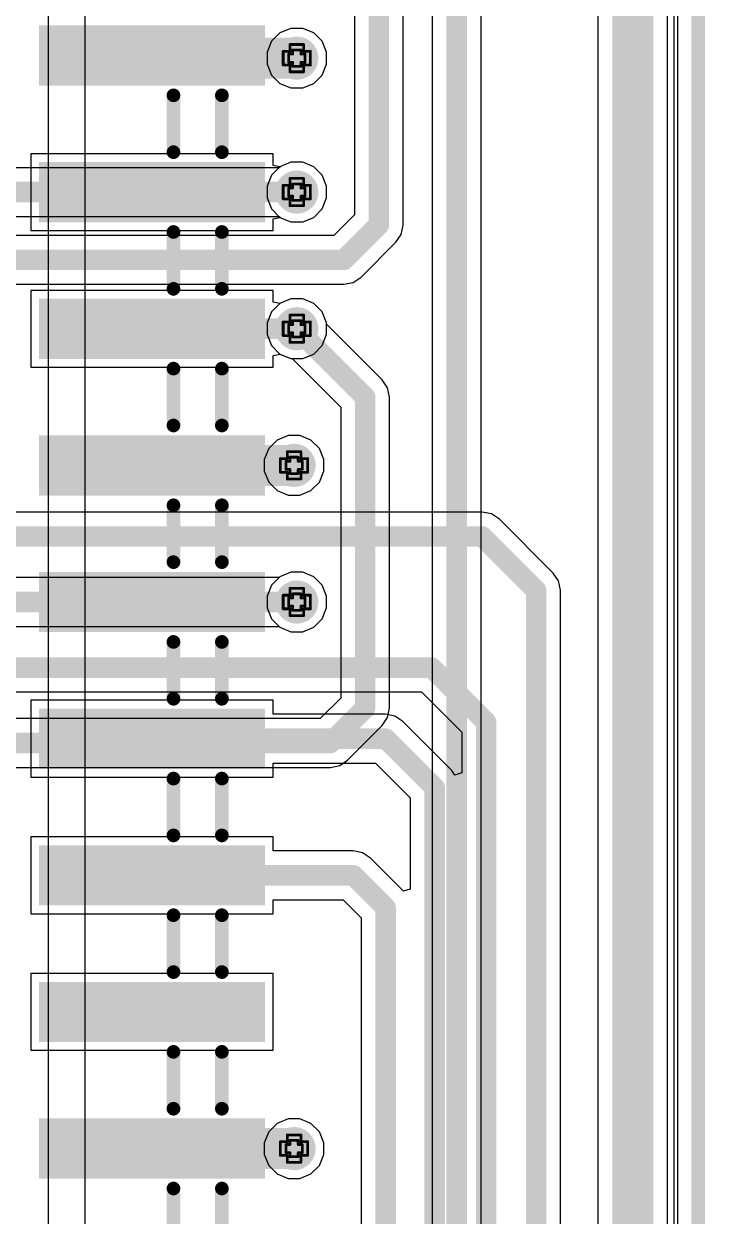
# Model space of a CAD drawing. Header units: inches. Extents: x -7 to 5163, y -3 to 5149.
# Drawn here: x 184.46 to 197.13, y 37.61 to 59.77 of the extents above; entities that cross this region are included whole.
import ezdxf

# ---------------------------------------------------------------- set-up
doc = ezdxf.new("R2010")
doc.units = ezdxf.units.IN
for name, color, linetype in [('Board Outline', 216, 'Continuous'), ('Bottom Layer', 5, 'Continuous'), ('Bottom Solder', 6, 'Continuous'), ('Drill Drawing', 1, 'Continuous'), ('GND', 76, 'Continuous'), ('PWR', 16, 'Continuous'), ('Top Layer', 1, 'Continuous'), ('Top Overlay', 2, 'Continuous'), ('Top Paste', 8, 'Continuous'), ('Top Solder', 216, 'Continuous'), ('Via Holes', 16, 'Continuous')]:
    doc.layers.add(name, color=color, linetype=linetype)

# ---------------------------------------------------------------- blocks, each defined once
blk = doc.blocks.new('BH_00181_60')
at = {"layer": 'Top Layer'}
for points in [[(-9.4, 5.25), (-8.38, 5.25), (-8.38, 1.15), (-9.4, 1.15)], [(-6.86, 5.25), (-5.84, 5.25), (-5.84, 1.15), (-6.86, 1.15)], [(-4.32, 5.25), (-3.3, 5.25), (-3.3, 1.15), (-4.32, 1.15)], [(-1.78, 5.25), (-0.76, 5.25), (-0.76, 1.15), (-1.78, 1.15)], [(0.76, 5.25), (1.78, 5.25), (1.78, 1.15), (0.76, 1.15)], [(3.3, 5.25), (4.32, 5.25), (4.32, 1.15), (3.3, 1.15)], [(5.84, 5.25), (6.86, 5.25), (6.86, 1.15), (5.84, 1.15)], [(8.38, 5.25), (9.4, 5.25), (9.4, 1.15), (8.38, 1.15)], [(10.92, 5.25), (11.94, 5.25), (11.94, 1.15), (10.92, 1.15)]]:
    blk.add_hatch(color=1, dxfattribs=at).paths.add_polyline_path(points)
at = {"layer": 'Top Paste'}
for points in [[(-9.4, 5.25), (-8.38, 5.25), (-8.38, 1.15), (-9.4, 1.15)], [(-6.86, 5.25), (-5.84, 5.25), (-5.84, 1.15), (-6.86, 1.15)], [(-4.32, 5.25), (-3.3, 5.25), (-3.3, 1.15), (-4.32, 1.15)], [(-1.78, 5.25), (-0.76, 5.25), (-0.76, 1.15), (-1.78, 1.15)], [(0.76, 5.25), (1.78, 5.25), (1.78, 1.15), (0.76, 1.15)], [(3.3, 5.25), (4.32, 5.25), (4.32, 1.15), (3.3, 1.15)], [(5.84, 5.25), (6.86, 5.25), (6.86, 1.15), (5.84, 1.15)], [(8.38, 5.25), (9.4, 5.25), (9.4, 1.15), (8.38, 1.15)], [(10.92, 5.25), (11.94, 5.25), (11.94, 1.15), (10.92, 1.15)]]:
    blk.add_hatch(color=8, dxfattribs=at).paths.add_polyline_path(points)
at = {"layer": 'Top Solder'}
for points in [[(-9.45, 5.3), (-8.33, 5.3), (-8.33, 1.1), (-9.45, 1.1)], [(-6.91, 5.3), (-5.79, 5.3), (-5.79, 1.1), (-6.91, 1.1)], [(-4.37, 5.3), (-3.25, 5.3), (-3.25, 1.1), (-4.37, 1.1)], [(-1.83, 5.3), (-0.71, 5.3), (-0.71, 1.1), (-1.83, 1.1)], [(0.71, 5.3), (1.83, 5.3), (1.83, 1.1), (0.71, 1.1)], [(3.25, 5.3), (4.37, 5.3), (4.37, 1.1), (3.25, 1.1)], [(5.79, 5.3), (6.91, 5.3), (6.91, 1.1), (5.79, 1.1)], [(8.33, 5.3), (9.45, 5.3), (9.45, 1.1), (8.33, 1.1)], [(10.87, 5.3), (11.99, 5.3), (11.99, 1.1), (10.87, 1.1)]]:
    blk.add_hatch(color=216, dxfattribs=at).paths.add_polyline_path(points)
at = {"layer": 'Top Overlay', "const_width": 0.254}
for points in [[(-7.091, 4.5), (-8.149, 4.5)], [(-4.551, 4.5), (-5.609, 4.5)], [(-2.011, 4.5), (-3.069, 4.5)], [(0.529, 4.5), (-0.529, 4.5)], [(3.069, 4.5), (2.011, 4.5)], [(5.609, 4.5), (4.551, 4.5)], [(8.149, 4.5), (7.091, 4.5)], [(10.689, 4.5), (9.631, 4.5)], [(13.229, 4.5), (12.171, 4.5)], [(-7.091, 3.6), (-8.149, 3.6)], [(-4.551, 3.6), (-5.609, 3.6)], [(-2.011, 3.6), (-3.069, 3.6)], [(0.529, 3.6), (-0.529, 3.6)], [(3.069, 3.6), (2.011, 3.6)], [(5.609, 3.6), (4.551, 3.6)], [(8.149, 3.6), (7.091, 3.6)], [(10.689, 3.6), (9.631, 3.6)], [(13.229, 3.6), (12.171, 3.6)]]:
    blk.add_lwpolyline(points, dxfattribs=at)
at = {"layer": 'Top Overlay', "const_width": 0.127}
for points in [[(-8.212, 4.5, 1), (-8.085, 4.5, 1)], [(-7.155, 4.5, 1), (-7.028, 4.5, 1)], [(-5.672, 4.5, 1), (-5.545, 4.5, 1)], [(-4.615, 4.5, 1), (-4.488, 4.5, 1)], [(-3.132, 4.5, 1), (-3.005, 4.5, 1)], [(-2.075, 4.5, 1), (-1.948, 4.5, 1)], [(-0.592, 4.5, 1), (-0.465, 4.5, 1)], [(0.465, 4.5, 1), (0.592, 4.5, 1)], [(1.948, 4.5, 1), (2.075, 4.5, 1)], [(3.005, 4.5, 1), (3.132, 4.5, 1)], [(4.488, 4.5, 1), (4.615, 4.5, 1)], [(5.545, 4.5, 1), (5.672, 4.5, 1)], [(7.028, 4.5, 1), (7.155, 4.5, 1)], [(8.085, 4.5, 1), (8.212, 4.5, 1)], [(9.568, 4.5, 1), (9.695, 4.5, 1)], [(10.625, 4.5, 1), (10.752, 4.5, 1)], [(12.108, 4.5, 1), (12.235, 4.5, 1)], [(-8.212, 3.6, 1), (-8.085, 3.6, 1)], [(-7.155, 3.6, 1), (-7.028, 3.6, 1)], [(-5.672, 3.6, 1), (-5.545, 3.6, 1)], [(-4.615, 3.6, 1), (-4.488, 3.6, 1)], [(-3.132, 3.6, 1), (-3.005, 3.6, 1)], [(-2.075, 3.6, 1), (-1.948, 3.6, 1)], [(-0.592, 3.6, 1), (-0.465, 3.6, 1)], [(0.465, 3.6, 1), (0.592, 3.6, 1)], [(1.948, 3.6, 1), (2.075, 3.6, 1)], [(3.005, 3.6, 1), (3.132, 3.6, 1)], [(4.488, 3.6, 1), (4.615, 3.6, 1)], [(5.545, 3.6, 1), (5.672, 3.6, 1)], [(7.028, 3.6, 1), (7.155, 3.6, 1)], [(8.085, 3.6, 1), (8.212, 3.6, 1)], [(9.568, 3.6, 1), (9.695, 3.6, 1)], [(10.625, 3.6, 1), (10.752, 3.6, 1)], [(12.108, 3.6, 1), (12.235, 3.6, 1)]]:
    blk.add_lwpolyline(points, format="xyb", close=True, dxfattribs=at)

msp = doc.modelspace()

# ---------------------------------------------------------------- hatches: boundary and pattern name
at = {"layer": 'Bottom Layer'}
h = msp.add_hatch(color=5, dxfattribs=at)
edge = h.paths.add_edge_path()
edge.add_arc((189.535, 59.131), 0.3, 0, 360)
h = msp.add_hatch(color=5, dxfattribs=at)
edge = h.paths.add_edge_path()
edge.add_arc((189.535, 56.642), 0.3, 0, 360)
h = msp.add_hatch(color=5, dxfattribs=at)
edge = h.paths.add_edge_path()
edge.add_arc((189.535, 54.102), 0.3, 0, 360)
h = msp.add_hatch(color=5, dxfattribs=at)
edge = h.paths.add_edge_path()
edge.add_arc((189.484, 51.562), 0.3, 0, 360)
h = msp.add_hatch(color=5, dxfattribs=at)
edge = h.paths.add_edge_path()
edge.add_arc((189.535, 49.022), 0.3, 0, 360)
h = msp.add_hatch(color=5, dxfattribs=at)
edge = h.paths.add_edge_path()
edge.add_arc((189.484, 38.862), 0.3, 0, 360)
at = {"layer": 'Bottom Solder'}
h = msp.add_hatch(color=6, dxfattribs=at)
edge = h.paths.add_edge_path()
edge.add_arc((189.535, 59.131), 0.402, 0, 360)
h = msp.add_hatch(color=6, dxfattribs=at)
edge = h.paths.add_edge_path()
edge.add_arc((189.535, 56.642), 0.402, 0, 360)
h = msp.add_hatch(color=6, dxfattribs=at)
edge = h.paths.add_edge_path()
edge.add_arc((189.535, 54.102), 0.402, 0, 360)
h = msp.add_hatch(color=6, dxfattribs=at)
edge = h.paths.add_edge_path()
edge.add_arc((189.484, 51.562), 0.402, 0, 360)
h = msp.add_hatch(color=6, dxfattribs=at)
edge = h.paths.add_edge_path()
edge.add_arc((189.535, 49.022), 0.402, 0, 360)
h = msp.add_hatch(color=6, dxfattribs=at)
edge = h.paths.add_edge_path()
edge.add_arc((189.484, 38.862), 0.402, 0, 360)
at = {"layer": 'GND'}
h = msp.add_hatch(color=76, dxfattribs=at)
edge = h.paths.add_edge_path()
edge.add_arc((189.535, 59.131), 0.3, 0, 360)
h = msp.add_hatch(color=76, dxfattribs=at)
edge = h.paths.add_edge_path()
edge.add_arc((189.535, 56.642), 0.3, 0, 360)
h = msp.add_hatch(color=76, dxfattribs=at)
edge = h.paths.add_edge_path()
edge.add_arc((189.535, 54.102), 0.3, 0, 360)
h = msp.add_hatch(color=76, dxfattribs=at)
edge = h.paths.add_edge_path()
edge.add_arc((189.484, 51.562), 0.3, 0, 360)
h = msp.add_hatch(color=76, dxfattribs=at)
edge = h.paths.add_edge_path()
edge.add_arc((189.535, 49.022), 0.3, 0, 360)
h = msp.add_hatch(color=76, dxfattribs=at)
edge = h.paths.add_edge_path()
edge.add_arc((189.484, 38.862), 0.3, 0, 360)
at = {"layer": 'PWR'}
h = msp.add_hatch(color=16, dxfattribs=at)
edge = h.paths.add_edge_path()
edge.add_arc((189.535, 59.131), 0.3, 0, 360)
h = msp.add_hatch(color=16, dxfattribs=at)
edge = h.paths.add_edge_path()
edge.add_arc((189.535, 56.642), 0.3, 0, 360)
h = msp.add_hatch(color=16, dxfattribs=at)
edge = h.paths.add_edge_path()
edge.add_arc((189.535, 54.102), 0.3, 0, 360)
h = msp.add_hatch(color=16, dxfattribs=at)
edge = h.paths.add_edge_path()
edge.add_arc((189.484, 51.562), 0.3, 0, 360)
h = msp.add_hatch(color=16, dxfattribs=at)
edge = h.paths.add_edge_path()
edge.add_arc((189.535, 49.022), 0.3, 0, 360)
h = msp.add_hatch(color=16, dxfattribs=at)
edge = h.paths.add_edge_path()
edge.add_arc((189.484, 38.862), 0.3, 0, 360)
at = {"layer": 'Top Layer'}
h = msp.add_hatch(color=1, dxfattribs=at)
edge = h.paths.add_edge_path()
edge.add_arc((189.535, 59.131), 0.3, 0, 360)
h = msp.add_hatch(color=1, dxfattribs=at)
edge = h.paths.add_edge_path()
edge.add_arc((189.535, 56.642), 0.3, 0, 360)
h = msp.add_hatch(color=1, dxfattribs=at)
edge = h.paths.add_edge_path()
edge.add_arc((189.535, 54.102), 0.3, 0, 360)
h = msp.add_hatch(color=1, dxfattribs=at)
edge = h.paths.add_edge_path()
edge.add_arc((189.484, 51.562), 0.3, 0, 360)
h = msp.add_hatch(color=1, dxfattribs=at)
edge = h.paths.add_edge_path()
edge.add_arc((189.535, 49.022), 0.3, 0, 360)
h = msp.add_hatch(color=1, dxfattribs=at)
edge = h.paths.add_edge_path()
edge.add_arc((189.484, 38.862), 0.3, 0, 360)
at = {"layer": 'Top Solder'}
h = msp.add_hatch(color=216, dxfattribs=at)
edge = h.paths.add_edge_path()
edge.add_arc((189.535, 59.131), 0.402, 0, 360)
h = msp.add_hatch(color=216, dxfattribs=at)
edge = h.paths.add_edge_path()
edge.add_arc((189.535, 56.642), 0.402, 0, 360)
h = msp.add_hatch(color=216, dxfattribs=at)
edge = h.paths.add_edge_path()
edge.add_arc((189.535, 54.102), 0.402, 0, 360)
h = msp.add_hatch(color=216, dxfattribs=at)
edge = h.paths.add_edge_path()
edge.add_arc((189.484, 51.562), 0.402, 0, 360)
h = msp.add_hatch(color=216, dxfattribs=at)
edge = h.paths.add_edge_path()
edge.add_arc((189.535, 49.022), 0.402, 0, 360)
h = msp.add_hatch(color=216, dxfattribs=at)
edge = h.paths.add_edge_path()
edge.add_arc((189.484, 38.862), 0.402, 0, 360)
at = {"layer": 'Via Holes'}
h = msp.add_hatch(color=7, dxfattribs=at)
edge = h.paths.add_edge_path()
edge.add_arc((189.535, 59.131), 0.15, 0, 360)
h = msp.add_hatch(color=7, dxfattribs=at)
edge = h.paths.add_edge_path()
edge.add_arc((189.535, 56.642), 0.15, 0, 360)
h = msp.add_hatch(color=7, dxfattribs=at)
edge = h.paths.add_edge_path()
edge.add_arc((189.535, 54.102), 0.15, 0, 360)
h = msp.add_hatch(color=7, dxfattribs=at)
edge = h.paths.add_edge_path()
edge.add_arc((189.484, 51.562), 0.15, 0, 360)
h = msp.add_hatch(color=7, dxfattribs=at)
edge = h.paths.add_edge_path()
edge.add_arc((189.535, 49.022), 0.15, 0, 360)
h = msp.add_hatch(color=7, dxfattribs=at)
edge = h.paths.add_edge_path()
edge.add_arc((189.484, 38.862), 0.15, 0, 360)

# ---------------------------------------------------------------- linework, layer by layer
at = {"layer": 'Board Outline', "const_width": 0.254}
msp.add_lwpolyline([(197, 1.629), (197, 152.622)], dxfattribs=at)
at = {"layer": 'Bottom Layer'}
for p, q in [((196.612, 152.622), (196.612, 1.629)), ((192.96, 19.66), (192.96, 65.875)), ((192.053, 65.687), (192.053, 19.847)), ((191.512, 56.029), (191.512, 61.075)), ((190.606, 60.887), (190.606, 56.217)), ((189.425, 57.196), (189.221, 57.112)), ((189.645, 57.196), (189.425, 57.196)), ((189.849, 57.112), (189.645, 57.196)), ((189.205, 57.095), (178.029, 57.095)), ((189.221, 57.112), (189.205, 57.095)), ((190.004, 56.956), (189.849, 57.112)), ((190.089, 56.752), (190.004, 56.956)), ((190.089, 56.532), (190.089, 56.752)), ((190.004, 56.328), (190.089, 56.532)), ((189.849, 56.172), (190.004, 56.328)), ((178.216, 56.189), (189.205, 56.189)), ((189.205, 56.189), (189.221, 56.172)), ((189.221, 56.172), (189.425, 56.088)), ((189.425, 56.088), (189.645, 56.088)), ((189.645, 56.088), (189.849, 56.172)), ((190.606, 56.217), (190.225, 55.836)), ((191.379, 55.709), (191.478, 55.856)), ((191.478, 55.856), (191.512, 56.029)), ((190.225, 55.836), (178.166, 55.836)), ((190.733, 55.062), (191.379, 55.709)), ((190.412, 54.93), (190.586, 54.964)), ((190.586, 54.964), (190.733, 55.062)), ((178.354, 54.93), (190.412, 54.93)), ((189.221, 54.572), (189.065, 54.416)), ((189.425, 54.656), (189.221, 54.572)), ((189.645, 54.656), (189.425, 54.656)), ((189.849, 54.572), (189.645, 54.656)), ((190.004, 54.416), (189.849, 54.572)), ((189.065, 54.416), (188.981, 54.212)), ((190.089, 54.212), (190.004, 54.416)), ((188.981, 54.212), (188.981, 53.992)), ((190.089, 54.189), (190.089, 54.212)), ((191.125, 53.152), (190.089, 54.189)), ((188.981, 53.992), (189.065, 53.788)), ((189.065, 53.788), (189.221, 53.632)), ((189.221, 53.632), (189.425, 53.548)), ((189.425, 53.548), (189.448, 53.548)), ((189.448, 53.548), (190.352, 52.644)), ((191.224, 53.005), (191.125, 53.152)), ((191.125, 53.152), (191.125, 53.152)), ((191.258, 52.832), (191.224, 53.005)), ((191.258, 47.049), (191.258, 52.832)), ((191.258, 52.832), (191.258, 52.832)), ((190.352, 52.644), (190.352, 47.236)), ((189.205, 49.475), (176.21, 49.475)), ((189.221, 49.492), (189.205, 49.475)), ((189.425, 49.576), (189.221, 49.492)), ((189.645, 49.576), (189.425, 49.576)), ((189.849, 49.492), (189.645, 49.576)), ((190.004, 49.336), (189.849, 49.492)), ((190.089, 49.132), (190.004, 49.336)), ((190.089, 48.912), (190.089, 49.132)), ((190.004, 48.708), (190.089, 48.912)), ((176.022, 48.569), (189.205, 48.569)), ((189.205, 48.569), (189.221, 48.552)), ((189.221, 48.552), (189.425, 48.468)), ((189.645, 48.468), (189.849, 48.552)), ((189.849, 48.552), (190.004, 48.708)), ((189.425, 48.468), (189.645, 48.468)), ((190.352, 47.236), (189.971, 46.856)), ((191.224, 46.875), (191.258, 47.049)), ((191.258, 47.049), (191.258, 47.049)), ((189.971, 46.856), (175.262, 46.856)), ((191.125, 46.728), (191.224, 46.875)), ((190.479, 46.082), (191.125, 46.728)), ((174.236, 45.949), (190.159, 45.949)), ((190.159, 45.949), (190.332, 45.984)), ((190.332, 45.984), (190.479, 46.082))]:
    msp.add_line(p, q, dxfattribs=at)
at = {"layer": 'Bottom Layer', "const_width": 0.381}
for points in [[(192.507, 19.66), (192.507, 65.875)], [(191.059, 56.029), (191.059, 61.075)], [(178.029, 56.642), (189.535, 56.642)], [(190.412, 55.383), (191.059, 56.029)], [(178.166, 55.383), (190.412, 55.383)], [(189.535, 54.102), (190.805, 52.832)], [(190.805, 47.049), (190.805, 52.832)], [(176.022, 49.022), (189.535, 49.022)], [(190.159, 46.402), (190.805, 47.049)], [(174.236, 46.402), (190.159, 46.402)]]:
    msp.add_lwpolyline(points, dxfattribs=at)
at = {"layer": 'Bottom Layer', "const_width": 0.191}
for points in [[(189.44, 56.642, 1), (189.63, 56.642, 1)], [(190.964, 56.029, 1), (191.154, 56.029, 1)], [(190.964, 56.029, 1), (191.154, 56.029, 1)], [(190.317, 55.383, 1), (190.508, 55.383, 1)], [(190.317, 55.383, 1), (190.508, 55.383, 1)], [(189.44, 54.102, 1), (189.63, 54.102, 1)], [(190.71, 52.832, 1), (190.9, 52.832, 1)], [(190.71, 52.832, 1), (190.9, 52.832, 1)], [(189.44, 49.022, 1), (189.63, 49.022, 1)], [(190.71, 47.049, 1), (190.9, 47.049, 1)], [(190.71, 47.049, 1), (190.9, 47.049, 1)], [(190.063, 46.402, 1), (190.254, 46.402, 1)], [(190.063, 46.402, 1), (190.254, 46.402, 1)]]:
    msp.add_lwpolyline(points, format="xyb", close=True, dxfattribs=at)
at = {"layer": 'Drill Drawing', "const_width": 0.0508}
for points in [[(189.408, 59.258), (189.408, 59.385)], [(189.408, 59.385), (189.662, 59.385)], [(189.662, 59.258), (189.662, 59.385)], [(189.281, 59.004), (189.281, 59.258)], [(189.281, 59.258), (189.408, 59.258)], [(189.382, 59.055), (189.382, 59.207)], [(189.382, 59.207), (189.459, 59.207)], [(189.459, 59.207), (189.459, 59.284)], [(189.459, 59.284), (189.611, 59.284)], [(189.611, 59.207), (189.611, 59.284)], [(189.611, 59.207), (189.687, 59.207)], [(189.662, 59.258), (189.789, 59.258)], [(189.687, 59.055), (189.687, 59.207)], [(189.789, 59.004), (189.789, 59.258)], [(189.281, 59.004), (189.408, 59.004)], [(189.382, 59.055), (189.459, 59.055)], [(189.408, 58.877), (189.408, 59.004)], [(189.459, 58.979), (189.459, 59.055)], [(189.459, 58.979), (189.611, 58.979)], [(189.611, 59.055), (189.687, 59.055)], [(189.611, 58.979), (189.611, 59.055)], [(189.662, 59.004), (189.789, 59.004)], [(189.662, 58.877), (189.662, 59.004)], [(189.408, 58.877), (189.662, 58.877)], [(189.281, 56.515), (189.281, 56.769)], [(189.281, 56.769), (189.408, 56.769)], [(189.382, 56.566), (189.382, 56.718)], [(189.382, 56.718), (189.459, 56.718)], [(189.408, 56.769), (189.408, 56.896)], [(189.408, 56.896), (189.662, 56.896)], [(189.459, 56.718), (189.459, 56.794)], [(189.459, 56.794), (189.611, 56.794)], [(189.611, 56.718), (189.611, 56.794)], [(189.611, 56.718), (189.687, 56.718)], [(189.662, 56.769), (189.662, 56.896)], [(189.662, 56.769), (189.789, 56.769)], [(189.687, 56.566), (189.687, 56.718)], [(189.789, 56.515), (189.789, 56.769)], [(189.281, 56.515), (189.408, 56.515)], [(189.382, 56.566), (189.459, 56.566)], [(189.408, 56.388), (189.408, 56.515)], [(189.459, 56.49), (189.459, 56.566)], [(189.459, 56.49), (189.611, 56.49)], [(189.611, 56.566), (189.687, 56.566)], [(189.611, 56.49), (189.611, 56.566)], [(189.662, 56.515), (189.789, 56.515)], [(189.662, 56.388), (189.662, 56.515)], [(189.408, 56.388), (189.662, 56.388)], [(189.408, 54.229), (189.408, 54.356)], [(189.408, 54.356), (189.662, 54.356)], [(189.662, 54.229), (189.662, 54.356)], [(189.281, 53.975), (189.281, 54.229)], [(189.281, 54.229), (189.408, 54.229)], [(189.382, 54.026), (189.382, 54.178)], [(189.382, 54.178), (189.459, 54.178)], [(189.459, 54.178), (189.459, 54.254)], [(189.459, 54.254), (189.611, 54.254)], [(189.611, 54.178), (189.611, 54.254)], [(189.611, 54.178), (189.687, 54.178)], [(189.662, 54.229), (189.789, 54.229)], [(189.687, 54.026), (189.687, 54.178)], [(189.789, 53.975), (189.789, 54.229)], [(189.281, 53.975), (189.408, 53.975)], [(189.382, 54.026), (189.459, 54.026)], [(189.408, 53.848), (189.408, 53.975)], [(189.408, 53.848), (189.662, 53.848)], [(189.459, 53.95), (189.459, 54.026)], [(189.459, 53.95), (189.611, 53.95)], [(189.611, 54.026), (189.687, 54.026)], [(189.611, 53.95), (189.611, 54.026)], [(189.662, 53.975), (189.789, 53.975)], [(189.662, 53.848), (189.662, 53.975)], [(189.23, 51.435), (189.23, 51.689)], [(189.23, 51.689), (189.357, 51.689)], [(189.332, 51.486), (189.332, 51.638)], [(189.332, 51.638), (189.408, 51.638)], [(189.357, 51.689), (189.357, 51.816)], [(189.357, 51.816), (189.611, 51.816)], [(189.408, 51.638), (189.408, 51.714)], [(189.408, 51.714), (189.56, 51.714)], [(189.56, 51.638), (189.56, 51.714)], [(189.56, 51.638), (189.636, 51.638)], [(189.611, 51.689), (189.611, 51.816)], [(189.611, 51.689), (189.738, 51.689)], [(189.636, 51.486), (189.636, 51.638)], [(189.738, 51.435), (189.738, 51.689)], [(189.23, 51.435), (189.357, 51.435)], [(189.332, 51.486), (189.408, 51.486)], [(189.357, 51.308), (189.357, 51.435)], [(189.408, 51.41), (189.408, 51.486)], [(189.408, 51.41), (189.56, 51.41)], [(189.56, 51.486), (189.636, 51.486)], [(189.56, 51.41), (189.56, 51.486)], [(189.611, 51.435), (189.738, 51.435)], [(189.611, 51.308), (189.611, 51.435)], [(189.357, 51.308), (189.611, 51.308)], [(189.408, 49.149), (189.408, 49.276)], [(189.408, 49.276), (189.662, 49.276)], [(189.662, 49.149), (189.662, 49.276)], [(189.281, 48.895), (189.281, 49.149)], [(189.281, 49.149), (189.408, 49.149)], [(189.382, 48.946), (189.382, 49.098)], [(189.382, 49.098), (189.459, 49.098)], [(189.459, 49.098), (189.459, 49.174)], [(189.459, 49.174), (189.611, 49.174)], [(189.611, 49.098), (189.611, 49.174)], [(189.611, 49.098), (189.687, 49.098)], [(189.662, 49.149), (189.789, 49.149)], [(189.687, 48.946), (189.687, 49.098)], [(189.789, 48.895), (189.789, 49.149)], [(189.281, 48.895), (189.408, 48.895)], [(189.382, 48.946), (189.459, 48.946)], [(189.408, 48.768), (189.408, 48.895)], [(189.408, 48.768), (189.662, 48.768)], [(189.459, 48.87), (189.459, 48.946)], [(189.459, 48.87), (189.611, 48.87)], [(189.611, 48.946), (189.687, 48.946)], [(189.611, 48.87), (189.611, 48.946)], [(189.662, 48.895), (189.789, 48.895)], [(189.662, 48.768), (189.662, 48.895)], [(189.23, 38.735), (189.23, 38.989)], [(189.23, 38.989), (189.357, 38.989)], [(189.357, 38.989), (189.357, 39.116)], [(189.357, 39.116), (189.611, 39.116)], [(189.408, 38.938), (189.408, 39.014)], [(189.408, 39.014), (189.56, 39.014)], [(189.56, 38.938), (189.56, 39.014)], [(189.611, 38.989), (189.611, 39.116)], [(189.611, 38.989), (189.738, 38.989)], [(189.738, 38.735), (189.738, 38.989)], [(189.332, 38.786), (189.332, 38.938)], [(189.332, 38.938), (189.408, 38.938)], [(189.332, 38.786), (189.408, 38.786)], [(189.408, 38.71), (189.408, 38.786)], [(189.56, 38.938), (189.636, 38.938)], [(189.56, 38.786), (189.636, 38.786)], [(189.56, 38.71), (189.56, 38.786)], [(189.636, 38.786), (189.636, 38.938)], [(189.23, 38.735), (189.357, 38.735)], [(189.357, 38.608), (189.357, 38.735)], [(189.357, 38.608), (189.611, 38.608)], [(189.408, 38.71), (189.56, 38.71)], [(189.611, 38.735), (189.738, 38.735)], [(189.611, 38.608), (189.611, 38.735)]]:
    msp.add_lwpolyline(points, dxfattribs=at)
at = {"layer": 'Drill Drawing', "const_width": 0.0254}
for points in [[(189.395, 59.385, 1), (189.421, 59.385, 1)], [(189.395, 59.385, 1), (189.421, 59.385, 1)], [(189.649, 59.385, 1), (189.674, 59.385, 1)], [(189.649, 59.385, 1), (189.674, 59.385, 1)], [(189.268, 59.258, 1), (189.293, 59.258, 1)], [(189.268, 59.258, 1), (189.293, 59.258, 1)], [(189.37, 59.207, 1), (189.395, 59.207, 1)], [(189.37, 59.207, 1), (189.395, 59.207, 1)], [(189.395, 59.258, 1), (189.421, 59.258, 1)], [(189.395, 59.258, 1), (189.421, 59.258, 1)], [(189.446, 59.284, 1), (189.471, 59.284, 1)], [(189.446, 59.284, 1), (189.471, 59.284, 1)], [(189.446, 59.207, 1), (189.471, 59.207, 1)], [(189.446, 59.207, 1), (189.471, 59.207, 1)], [(189.598, 59.284, 1), (189.624, 59.284, 1)], [(189.598, 59.284, 1), (189.624, 59.284, 1)], [(189.598, 59.207, 1), (189.624, 59.207, 1)], [(189.598, 59.207, 1), (189.624, 59.207, 1)], [(189.649, 59.258, 1), (189.674, 59.258, 1)], [(189.649, 59.258, 1), (189.674, 59.258, 1)], [(189.674, 59.207, 1), (189.7, 59.207, 1)], [(189.674, 59.207, 1), (189.7, 59.207, 1)], [(189.776, 59.258, 1), (189.802, 59.258, 1)], [(189.776, 59.258, 1), (189.802, 59.258, 1)], [(189.268, 59.004, 1), (189.293, 59.004, 1)], [(189.268, 59.004, 1), (189.293, 59.004, 1)], [(189.37, 59.055, 1), (189.395, 59.055, 1)], [(189.37, 59.055, 1), (189.395, 59.055, 1)], [(189.395, 59.004, 1), (189.421, 59.004, 1)], [(189.395, 59.004, 1), (189.421, 59.004, 1)], [(189.446, 59.055, 1), (189.471, 59.055, 1)], [(189.446, 59.055, 1), (189.471, 59.055, 1)], [(189.446, 58.979, 1), (189.471, 58.979, 1)], [(189.446, 58.979, 1), (189.471, 58.979, 1)], [(189.598, 59.055, 1), (189.624, 59.055, 1)], [(189.598, 59.055, 1), (189.624, 59.055, 1)], [(189.598, 58.979, 1), (189.624, 58.979, 1)], [(189.598, 58.979, 1), (189.624, 58.979, 1)], [(189.649, 59.004, 1), (189.674, 59.004, 1)], [(189.649, 59.004, 1), (189.674, 59.004, 1)], [(189.674, 59.055, 1), (189.7, 59.055, 1)], [(189.674, 59.055, 1), (189.7, 59.055, 1)], [(189.776, 59.004, 1), (189.802, 59.004, 1)], [(189.776, 59.004, 1), (189.802, 59.004, 1)], [(189.395, 58.877, 1), (189.421, 58.877, 1)], [(189.395, 58.877, 1), (189.421, 58.877, 1)], [(189.649, 58.877, 1), (189.674, 58.877, 1)], [(189.649, 58.877, 1), (189.674, 58.877, 1)], [(189.268, 56.769, 1), (189.293, 56.769, 1)], [(189.268, 56.769, 1), (189.293, 56.769, 1)], [(189.37, 56.718, 1), (189.395, 56.718, 1)], [(189.37, 56.718, 1), (189.395, 56.718, 1)], [(189.395, 56.896, 1), (189.421, 56.896, 1)], [(189.395, 56.896, 1), (189.421, 56.896, 1)], [(189.395, 56.769, 1), (189.421, 56.769, 1)], [(189.395, 56.769, 1), (189.421, 56.769, 1)], [(189.446, 56.794, 1), (189.471, 56.794, 1)], [(189.446, 56.794, 1), (189.471, 56.794, 1)], [(189.446, 56.718, 1), (189.471, 56.718, 1)], [(189.446, 56.718, 1), (189.471, 56.718, 1)], [(189.598, 56.794, 1), (189.624, 56.794, 1)], [(189.598, 56.794, 1), (189.624, 56.794, 1)], [(189.598, 56.718, 1), (189.624, 56.718, 1)], [(189.598, 56.718, 1), (189.624, 56.718, 1)], [(189.649, 56.896, 1), (189.674, 56.896, 1)], [(189.649, 56.896, 1), (189.674, 56.896, 1)], [(189.649, 56.769, 1), (189.674, 56.769, 1)], [(189.649, 56.769, 1), (189.674, 56.769, 1)], [(189.674, 56.718, 1), (189.7, 56.718, 1)], [(189.674, 56.718, 1), (189.7, 56.718, 1)], [(189.776, 56.769, 1), (189.802, 56.769, 1)], [(189.776, 56.769, 1), (189.802, 56.769, 1)], [(189.268, 56.515, 1), (189.293, 56.515, 1)], [(189.268, 56.515, 1), (189.293, 56.515, 1)], [(189.37, 56.566, 1), (189.395, 56.566, 1)], [(189.37, 56.566, 1), (189.395, 56.566, 1)], [(189.395, 56.515, 1), (189.421, 56.515, 1)], [(189.395, 56.515, 1), (189.421, 56.515, 1)], [(189.446, 56.566, 1), (189.471, 56.566, 1)], [(189.446, 56.566, 1), (189.471, 56.566, 1)], [(189.446, 56.49, 1), (189.471, 56.49, 1)], [(189.446, 56.49, 1), (189.471, 56.49, 1)], [(189.598, 56.566, 1), (189.624, 56.566, 1)], [(189.598, 56.566, 1), (189.624, 56.566, 1)], [(189.598, 56.49, 1), (189.624, 56.49, 1)], [(189.598, 56.49, 1), (189.624, 56.49, 1)], [(189.649, 56.515, 1), (189.674, 56.515, 1)], [(189.649, 56.515, 1), (189.674, 56.515, 1)], [(189.674, 56.566, 1), (189.7, 56.566, 1)], [(189.674, 56.566, 1), (189.7, 56.566, 1)], [(189.776, 56.515, 1), (189.802, 56.515, 1)], [(189.776, 56.515, 1), (189.802, 56.515, 1)], [(189.395, 56.388, 1), (189.421, 56.388, 1)], [(189.395, 56.388, 1), (189.421, 56.388, 1)], [(189.649, 56.388, 1), (189.674, 56.388, 1)], [(189.649, 56.388, 1), (189.674, 56.388, 1)], [(189.395, 54.356, 1), (189.421, 54.356, 1)], [(189.395, 54.356, 1), (189.421, 54.356, 1)], [(189.649, 54.356, 1), (189.674, 54.356, 1)], [(189.649, 54.356, 1), (189.674, 54.356, 1)], [(189.268, 54.229, 1), (189.293, 54.229, 1)], [(189.268, 54.229, 1), (189.293, 54.229, 1)], [(189.37, 54.178, 1), (189.395, 54.178, 1)], [(189.37, 54.178, 1), (189.395, 54.178, 1)], [(189.395, 54.229, 1), (189.421, 54.229, 1)], [(189.395, 54.229, 1), (189.421, 54.229, 1)], [(189.446, 54.254, 1), (189.471, 54.254, 1)], [(189.446, 54.254, 1), (189.471, 54.254, 1)], [(189.446, 54.178, 1), (189.471, 54.178, 1)], [(189.446, 54.178, 1), (189.471, 54.178, 1)], [(189.598, 54.254, 1), (189.624, 54.254, 1)], [(189.598, 54.254, 1), (189.624, 54.254, 1)], [(189.598, 54.178, 1), (189.624, 54.178, 1)], [(189.598, 54.178, 1), (189.624, 54.178, 1)], [(189.649, 54.229, 1), (189.674, 54.229, 1)], [(189.649, 54.229, 1), (189.674, 54.229, 1)], [(189.674, 54.178, 1), (189.7, 54.178, 1)], [(189.674, 54.178, 1), (189.7, 54.178, 1)], [(189.776, 54.229, 1), (189.802, 54.229, 1)], [(189.776, 54.229, 1), (189.802, 54.229, 1)], [(189.268, 53.975, 1), (189.293, 53.975, 1)], [(189.268, 53.975, 1), (189.293, 53.975, 1)], [(189.37, 54.026, 1), (189.395, 54.026, 1)], [(189.37, 54.026, 1), (189.395, 54.026, 1)], [(189.395, 53.975, 1), (189.421, 53.975, 1)], [(189.395, 53.975, 1), (189.421, 53.975, 1)], [(189.395, 53.848, 1), (189.421, 53.848, 1)], [(189.395, 53.848, 1), (189.421, 53.848, 1)], [(189.446, 54.026, 1), (189.471, 54.026, 1)], [(189.446, 54.026, 1), (189.471, 54.026, 1)], [(189.446, 53.95, 1), (189.471, 53.95, 1)], [(189.446, 53.95, 1), (189.471, 53.95, 1)], [(189.598, 54.026, 1), (189.624, 54.026, 1)], [(189.598, 54.026, 1), (189.624, 54.026, 1)], [(189.598, 53.95, 1), (189.624, 53.95, 1)], [(189.598, 53.95, 1), (189.624, 53.95, 1)], [(189.649, 53.975, 1), (189.674, 53.975, 1)], [(189.649, 53.975, 1), (189.674, 53.975, 1)], [(189.649, 53.848, 1), (189.674, 53.848, 1)], [(189.649, 53.848, 1), (189.674, 53.848, 1)], [(189.674, 54.026, 1), (189.7, 54.026, 1)], [(189.674, 54.026, 1), (189.7, 54.026, 1)], [(189.776, 53.975, 1), (189.802, 53.975, 1)], [(189.776, 53.975, 1), (189.802, 53.975, 1)], [(189.217, 51.689, 1), (189.243, 51.689, 1)], [(189.217, 51.689, 1), (189.243, 51.689, 1)], [(189.319, 51.638, 1), (189.344, 51.638, 1)], [(189.319, 51.638, 1), (189.344, 51.638, 1)], [(189.344, 51.816, 1), (189.37, 51.816, 1)], [(189.344, 51.816, 1), (189.37, 51.816, 1)], [(189.344, 51.689, 1), (189.37, 51.689, 1)], [(189.344, 51.689, 1), (189.37, 51.689, 1)], [(189.395, 51.714, 1), (189.421, 51.714, 1)], [(189.395, 51.714, 1), (189.421, 51.714, 1)], [(189.395, 51.638, 1), (189.421, 51.638, 1)], [(189.395, 51.638, 1), (189.421, 51.638, 1)], [(189.548, 51.714, 1), (189.573, 51.714, 1)], [(189.548, 51.714, 1), (189.573, 51.714, 1)], [(189.548, 51.638, 1), (189.573, 51.638, 1)], [(189.548, 51.638, 1), (189.573, 51.638, 1)], [(189.598, 51.816, 1), (189.624, 51.816, 1)], [(189.598, 51.816, 1), (189.624, 51.816, 1)], [(189.598, 51.689, 1), (189.624, 51.689, 1)], [(189.598, 51.689, 1), (189.624, 51.689, 1)], [(189.624, 51.638, 1), (189.649, 51.638, 1)], [(189.624, 51.638, 1), (189.649, 51.638, 1)], [(189.725, 51.689, 1), (189.751, 51.689, 1)], [(189.725, 51.689, 1), (189.751, 51.689, 1)], [(189.217, 51.435, 1), (189.243, 51.435, 1)], [(189.217, 51.435, 1), (189.243, 51.435, 1)], [(189.319, 51.486, 1), (189.344, 51.486, 1)], [(189.319, 51.486, 1), (189.344, 51.486, 1)], [(189.344, 51.435, 1), (189.37, 51.435, 1)], [(189.344, 51.435, 1), (189.37, 51.435, 1)], [(189.395, 51.486, 1), (189.421, 51.486, 1)], [(189.395, 51.486, 1), (189.421, 51.486, 1)], [(189.395, 51.41, 1), (189.421, 51.41, 1)], [(189.395, 51.41, 1), (189.421, 51.41, 1)], [(189.548, 51.486, 1), (189.573, 51.486, 1)], [(189.548, 51.486, 1), (189.573, 51.486, 1)], [(189.548, 51.41, 1), (189.573, 51.41, 1)], [(189.548, 51.41, 1), (189.573, 51.41, 1)], [(189.598, 51.435, 1), (189.624, 51.435, 1)], [(189.598, 51.435, 1), (189.624, 51.435, 1)], [(189.624, 51.486, 1), (189.649, 51.486, 1)], [(189.624, 51.486, 1), (189.649, 51.486, 1)], [(189.725, 51.435, 1), (189.751, 51.435, 1)], [(189.725, 51.435, 1), (189.751, 51.435, 1)], [(189.344, 51.308, 1), (189.37, 51.308, 1)], [(189.344, 51.308, 1), (189.37, 51.308, 1)], [(189.598, 51.308, 1), (189.624, 51.308, 1)], [(189.598, 51.308, 1), (189.624, 51.308, 1)], [(189.395, 49.276, 1), (189.421, 49.276, 1)], [(189.395, 49.276, 1), (189.421, 49.276, 1)], [(189.649, 49.276, 1), (189.674, 49.276, 1)], [(189.649, 49.276, 1), (189.674, 49.276, 1)], [(189.268, 49.149, 1), (189.293, 49.149, 1)], [(189.268, 49.149, 1), (189.293, 49.149, 1)], [(189.37, 49.098, 1), (189.395, 49.098, 1)], [(189.37, 49.098, 1), (189.395, 49.098, 1)], [(189.395, 49.149, 1), (189.421, 49.149, 1)], [(189.395, 49.149, 1), (189.421, 49.149, 1)], [(189.446, 49.174, 1), (189.471, 49.174, 1)], [(189.446, 49.174, 1), (189.471, 49.174, 1)], [(189.446, 49.098, 1), (189.471, 49.098, 1)], [(189.446, 49.098, 1), (189.471, 49.098, 1)], [(189.598, 49.174, 1), (189.624, 49.174, 1)], [(189.598, 49.174, 1), (189.624, 49.174, 1)], [(189.598, 49.098, 1), (189.624, 49.098, 1)], [(189.598, 49.098, 1), (189.624, 49.098, 1)], [(189.649, 49.149, 1), (189.674, 49.149, 1)], [(189.649, 49.149, 1), (189.674, 49.149, 1)], [(189.674, 49.098, 1), (189.7, 49.098, 1)], [(189.674, 49.098, 1), (189.7, 49.098, 1)], [(189.776, 49.149, 1), (189.802, 49.149, 1)], [(189.776, 49.149, 1), (189.802, 49.149, 1)], [(189.268, 48.895, 1), (189.293, 48.895, 1)], [(189.268, 48.895, 1), (189.293, 48.895, 1)], [(189.37, 48.946, 1), (189.395, 48.946, 1)], [(189.37, 48.946, 1), (189.395, 48.946, 1)], [(189.395, 48.895, 1), (189.421, 48.895, 1)], [(189.395, 48.895, 1), (189.421, 48.895, 1)], [(189.395, 48.768, 1), (189.421, 48.768, 1)], [(189.395, 48.768, 1), (189.421, 48.768, 1)], [(189.446, 48.946, 1), (189.471, 48.946, 1)], [(189.446, 48.946, 1), (189.471, 48.946, 1)], [(189.446, 48.87, 1), (189.471, 48.87, 1)], [(189.446, 48.87, 1), (189.471, 48.87, 1)], [(189.598, 48.946, 1), (189.624, 48.946, 1)], [(189.598, 48.946, 1), (189.624, 48.946, 1)], [(189.598, 48.87, 1), (189.624, 48.87, 1)], [(189.598, 48.87, 1), (189.624, 48.87, 1)], [(189.649, 48.895, 1), (189.674, 48.895, 1)], [(189.649, 48.895, 1), (189.674, 48.895, 1)], [(189.649, 48.768, 1), (189.674, 48.768, 1)], [(189.649, 48.768, 1), (189.674, 48.768, 1)], [(189.674, 48.946, 1), (189.7, 48.946, 1)], [(189.674, 48.946, 1), (189.7, 48.946, 1)], [(189.776, 48.895, 1), (189.802, 48.895, 1)], [(189.776, 48.895, 1), (189.802, 48.895, 1)], [(189.217, 38.989, 1), (189.243, 38.989, 1)], [(189.217, 38.989, 1), (189.243, 38.989, 1)], [(189.344, 39.116, 1), (189.37, 39.116, 1)], [(189.344, 39.116, 1), (189.37, 39.116, 1)], [(189.344, 38.989, 1), (189.37, 38.989, 1)], [(189.344, 38.989, 1), (189.37, 38.989, 1)], [(189.395, 39.014, 1), (189.421, 39.014, 1)], [(189.395, 39.014, 1), (189.421, 39.014, 1)], [(189.548, 39.014, 1), (189.573, 39.014, 1)], [(189.548, 39.014, 1), (189.573, 39.014, 1)], [(189.598, 39.116, 1), (189.624, 39.116, 1)], [(189.598, 39.116, 1), (189.624, 39.116, 1)], [(189.598, 38.989, 1), (189.624, 38.989, 1)], [(189.598, 38.989, 1), (189.624, 38.989, 1)], [(189.725, 38.989, 1), (189.751, 38.989, 1)], [(189.725, 38.989, 1), (189.751, 38.989, 1)], [(189.319, 38.938, 1), (189.344, 38.938, 1)], [(189.319, 38.938, 1), (189.344, 38.938, 1)], [(189.319, 38.786, 1), (189.344, 38.786, 1)], [(189.319, 38.786, 1), (189.344, 38.786, 1)], [(189.395, 38.938, 1), (189.421, 38.938, 1)], [(189.395, 38.938, 1), (189.421, 38.938, 1)], [(189.395, 38.786, 1), (189.421, 38.786, 1)], [(189.395, 38.786, 1), (189.421, 38.786, 1)], [(189.548, 38.938, 1), (189.573, 38.938, 1)], [(189.548, 38.938, 1), (189.573, 38.938, 1)], [(189.548, 38.786, 1), (189.573, 38.786, 1)], [(189.548, 38.786, 1), (189.573, 38.786, 1)], [(189.624, 38.938, 1), (189.649, 38.938, 1)], [(189.624, 38.938, 1), (189.649, 38.938, 1)], [(189.624, 38.786, 1), (189.649, 38.786, 1)], [(189.624, 38.786, 1), (189.649, 38.786, 1)], [(189.217, 38.735, 1), (189.243, 38.735, 1)], [(189.217, 38.735, 1), (189.243, 38.735, 1)], [(189.344, 38.735, 1), (189.37, 38.735, 1)], [(189.344, 38.735, 1), (189.37, 38.735, 1)], [(189.344, 38.608, 1), (189.37, 38.608, 1)], [(189.344, 38.608, 1), (189.37, 38.608, 1)], [(189.395, 38.71, 1), (189.421, 38.71, 1)], [(189.395, 38.71, 1), (189.421, 38.71, 1)], [(189.548, 38.71, 1), (189.573, 38.71, 1)], [(189.548, 38.71, 1), (189.573, 38.71, 1)], [(189.598, 38.735, 1), (189.624, 38.735, 1)], [(189.598, 38.735, 1), (189.624, 38.735, 1)], [(189.598, 38.608, 1), (189.624, 38.608, 1)], [(189.598, 38.608, 1), (189.624, 38.608, 1)], [(189.725, 38.735, 1), (189.751, 38.735, 1)], [(189.725, 38.735, 1), (189.751, 38.735, 1)]]:
    msp.add_lwpolyline(points, format="xyb", close=True, dxfattribs=at)
at = {"layer": 'GND'}
for p, q in [((196.612, 152.622), (196.612, 1.629)), ((189.425, 57.196), (189.221, 57.112)), ((189.645, 57.196), (189.425, 57.196)), ((189.849, 57.112), (189.645, 57.196)), ((189.221, 57.112), (189.065, 56.956)), ((190.004, 56.956), (189.849, 57.112)), ((189.065, 56.956), (188.981, 56.752)), ((188.981, 56.752), (188.981, 56.532)), ((190.089, 56.752), (190.004, 56.956)), ((190.089, 56.532), (190.089, 56.752)), ((188.981, 56.532), (189.065, 56.328)), ((190.004, 56.328), (190.089, 56.532)), ((189.065, 56.328), (189.221, 56.172)), ((189.849, 56.172), (190.004, 56.328)), ((189.221, 56.172), (189.425, 56.088)), ((189.425, 56.088), (189.645, 56.088)), ((189.645, 56.088), (189.849, 56.172)), ((189.221, 54.572), (189.065, 54.416)), ((189.425, 54.656), (189.221, 54.572)), ((189.645, 54.656), (189.425, 54.656)), ((189.849, 54.572), (189.645, 54.656)), ((190.004, 54.416), (189.849, 54.572)), ((189.065, 54.416), (188.981, 54.212)), ((190.089, 54.212), (190.004, 54.416)), ((188.981, 54.212), (188.981, 53.992)), ((190.089, 53.992), (190.089, 54.212)), ((188.981, 53.992), (189.065, 53.788)), ((190.004, 53.788), (190.089, 53.992)), ((189.065, 53.788), (189.221, 53.632)), ((189.849, 53.632), (190.004, 53.788)), ((189.221, 53.632), (189.425, 53.548)), ((189.425, 53.548), (189.645, 53.548)), ((189.645, 53.548), (189.849, 53.632)), ((189.221, 49.492), (189.065, 49.336)), ((189.425, 49.576), (189.221, 49.492)), ((189.645, 49.576), (189.425, 49.576)), ((189.849, 49.492), (189.645, 49.576)), ((190.004, 49.336), (189.849, 49.492)), ((189.065, 49.336), (188.981, 49.132)), ((190.089, 49.132), (190.004, 49.336)), ((188.981, 49.132), (188.981, 48.912)), ((190.089, 48.912), (190.089, 49.132)), ((188.981, 48.912), (189.065, 48.708)), ((190.004, 48.708), (190.089, 48.912)), ((189.065, 48.708), (189.221, 48.552)), ((189.221, 48.552), (189.425, 48.468)), ((189.645, 48.468), (189.849, 48.552)), ((189.849, 48.552), (190.004, 48.708)), ((189.425, 48.468), (189.645, 48.468))]:
    msp.add_line(p, q, dxfattribs=at)
at = {"layer": 'PWR'}
for p, q in [((196.545, 140.627), (196.545, 1.769)), ((185.598, 1.916), (185.598, 78.207)), ((184.912, 77.622), (184.912, -2.937)), ((189.425, 59.685), (189.221, 59.601)), ((189.645, 59.685), (189.425, 59.685)), ((189.849, 59.601), (189.645, 59.685)), ((189.065, 59.445), (188.981, 59.241)), ((189.221, 59.601), (189.065, 59.445)), ((190.004, 59.445), (189.849, 59.601)), ((190.089, 59.241), (190.004, 59.445)), ((188.981, 59.241), (188.981, 59.021)), ((190.089, 59.021), (190.089, 59.241)), ((188.981, 59.021), (189.065, 58.817)), ((190.004, 58.817), (190.089, 59.021)), ((189.065, 58.817), (189.221, 58.662)), ((189.849, 58.662), (190.004, 58.817)), ((189.221, 58.662), (189.425, 58.577)), ((189.425, 58.577), (189.645, 58.577)), ((189.645, 58.577), (189.849, 58.662)), ((189.425, 57.196), (189.221, 57.112)), ((189.645, 57.196), (189.425, 57.196)), ((189.849, 57.112), (189.645, 57.196)), ((189.221, 57.112), (189.065, 56.956)), ((190.004, 56.956), (189.849, 57.112)), ((189.065, 56.956), (188.981, 56.752)), ((188.981, 56.752), (188.981, 56.532)), ((190.089, 56.752), (190.004, 56.956)), ((190.089, 56.532), (190.089, 56.752)), ((188.981, 56.532), (189.065, 56.328)), ((190.004, 56.328), (190.089, 56.532)), ((189.065, 56.328), (189.221, 56.172)), ((189.849, 56.172), (190.004, 56.328)), ((189.221, 56.172), (189.425, 56.088)), ((189.425, 56.088), (189.645, 56.088)), ((189.645, 56.088), (189.849, 56.172)), ((189.221, 54.572), (189.065, 54.416)), ((189.425, 54.656), (189.221, 54.572)), ((189.645, 54.656), (189.425, 54.656)), ((189.849, 54.572), (189.645, 54.656)), ((190.004, 54.416), (189.849, 54.572)), ((189.065, 54.416), (188.981, 54.212)), ((190.089, 54.212), (190.004, 54.416)), ((188.981, 54.212), (188.981, 53.992)), ((190.089, 53.992), (190.089, 54.212)), ((188.981, 53.992), (189.065, 53.788)), ((190.004, 53.788), (190.089, 53.992)), ((189.065, 53.788), (189.221, 53.632)), ((189.849, 53.632), (190.004, 53.788)), ((189.221, 53.632), (189.425, 53.548)), ((189.425, 53.548), (189.645, 53.548)), ((189.645, 53.548), (189.849, 53.632)), ((189.374, 52.116), (189.17, 52.032)), ((189.594, 52.116), (189.374, 52.116)), ((189.798, 52.032), (189.594, 52.116)), ((189.014, 51.876), (188.93, 51.672)), ((189.17, 52.032), (189.014, 51.876)), ((189.954, 51.876), (189.798, 52.032)), ((190.038, 51.672), (189.954, 51.876)), ((188.93, 51.672), (188.93, 51.452)), ((190.038, 51.452), (190.038, 51.672)), ((188.93, 51.452), (189.014, 51.248)), ((189.954, 51.248), (190.038, 51.452)), ((189.014, 51.248), (189.17, 51.092)), ((189.798, 51.092), (189.954, 51.248)), ((189.17, 51.092), (189.374, 51.008)), ((189.374, 51.008), (189.594, 51.008)), ((189.594, 51.008), (189.798, 51.092)), ((189.221, 49.492), (189.065, 49.336)), ((189.425, 49.576), (189.221, 49.492)), ((189.645, 49.576), (189.425, 49.576)), ((189.849, 49.492), (189.645, 49.576)), ((190.004, 49.336), (189.849, 49.492)), ((189.065, 49.336), (188.981, 49.132)), ((190.089, 49.132), (190.004, 49.336)), ((188.981, 49.132), (188.981, 48.912)), ((190.089, 48.912), (190.089, 49.132)), ((188.981, 48.912), (189.065, 48.708)), ((190.004, 48.708), (190.089, 48.912)), ((189.065, 48.708), (189.221, 48.552)), ((189.221, 48.552), (189.425, 48.468)), ((189.645, 48.468), (189.849, 48.552)), ((189.849, 48.552), (190.004, 48.708)), ((189.425, 48.468), (189.645, 48.468)), ((189.17, 39.332), (189.014, 39.176)), ((189.374, 39.416), (189.17, 39.332)), ((189.594, 39.416), (189.374, 39.416)), ((189.798, 39.332), (189.594, 39.416)), ((189.954, 39.176), (189.798, 39.332)), ((189.014, 39.176), (188.93, 38.972)), ((190.038, 38.972), (189.954, 39.176)), ((188.93, 38.972), (188.93, 38.752)), ((190.038, 38.752), (190.038, 38.972)), ((188.93, 38.752), (189.014, 38.548)), ((189.954, 38.548), (190.038, 38.752)), ((189.014, 38.548), (189.17, 38.392)), ((189.17, 38.392), (189.374, 38.308)), ((189.594, 38.308), (189.798, 38.392)), ((189.798, 38.392), (189.954, 38.548)), ((189.374, 38.308), (189.594, 38.308))]:
    msp.add_line(p, q, dxfattribs=at)
at = {"layer": 'Top Layer'}
for p, q in [((196.612, 143.706), (196.612, 1.629)), ((196.428, 10.436), (196.428, 128.836)), ((195.133, 128.568), (195.133, 10.705)), ((189.095, 57.355), (184.589, 57.355)), ((184.589, 57.355), (184.589, 55.929)), ((189.095, 57.138), (189.095, 57.355)), ((189.425, 57.196), (189.221, 57.112)), ((189.645, 57.196), (189.425, 57.196)), ((189.849, 57.112), (189.645, 57.196)), ((189.221, 57.112), (189.095, 57.138)), ((190.004, 56.956), (189.849, 57.112)), ((190.089, 56.752), (190.004, 56.956)), ((190.089, 56.532), (190.089, 56.752)), ((190.004, 56.328), (190.089, 56.532)), ((189.849, 56.172), (190.004, 56.328)), ((189.095, 56.146), (189.221, 56.172)), ((189.095, 55.929), (189.095, 56.146)), ((189.221, 56.172), (189.425, 56.088)), ((189.425, 56.088), (189.645, 56.088)), ((189.645, 56.088), (189.849, 56.172)), ((184.589, 55.929), (189.095, 55.929)), ((189.095, 54.815), (184.589, 54.815)), ((184.589, 54.815), (184.589, 53.389)), ((189.095, 54.598), (189.095, 54.815)), ((189.221, 54.572), (189.095, 54.598)), ((189.425, 54.656), (189.221, 54.572)), ((189.645, 54.656), (189.425, 54.656)), ((189.849, 54.572), (189.645, 54.656)), ((190.004, 54.416), (189.849, 54.572)), ((190.089, 54.212), (190.004, 54.416)), ((190.089, 53.992), (190.089, 54.212)), ((190.004, 53.788), (190.089, 53.992)), ((189.849, 53.632), (190.004, 53.788)), ((189.095, 53.606), (189.221, 53.632)), ((189.095, 53.389), (189.095, 53.606)), ((189.221, 53.632), (189.425, 53.548)), ((189.425, 53.548), (189.645, 53.548)), ((189.645, 53.548), (189.849, 53.632)), ((184.589, 53.389), (189.095, 53.389)), ((192.982, 50.694), (181.109, 50.694)), ((193.156, 50.66), (192.982, 50.694)), ((193.303, 50.562), (193.156, 50.66)), ((194.304, 49.56), (193.303, 50.562)), ((194.403, 49.413), (194.304, 49.56)), ((194.304, 49.56), (194.304, 49.56)), ((194.437, 49.24), (194.403, 49.413)), ((194.437, 12.778), (194.437, 49.24)), ((194.437, 49.24), (194.437, 49.24)), ((181.109, 47.35), (191.853, 47.35)), ((191.853, 47.35), (192.602, 46.6)), ((189.095, 47.195), (184.589, 47.195)), ((184.589, 47.195), (184.589, 45.769)), ((189.095, 46.935), (189.095, 47.195)), ((191.186, 46.935), (189.095, 46.935)), ((191.36, 46.901), (191.186, 46.935)), ((191.507, 46.802), (191.36, 46.901)), ((192.419, 45.89), (191.507, 46.802)), ((192.602, 46.6), (192.602, 45.845)), ((189.095, 45.769), (189.095, 46.029)), ((189.095, 46.029), (190.998, 46.029)), ((190.998, 46.029), (191.645, 45.382)), ((192.475, 45.806), (192.419, 45.89)), ((184.589, 45.769), (189.095, 45.769)), ((192.602, 45.845), (192.475, 45.806)), ((191.645, 45.382), (191.645, 43.684)), ((189.095, 44.655), (184.589, 44.655)), ((184.589, 44.655), (184.589, 43.229)), ((189.095, 44.395), (189.095, 44.655)), ((190.586, 44.395), (189.095, 44.395)), ((190.759, 44.361), (190.586, 44.395)), ((190.907, 44.262), (190.759, 44.361)), ((191.507, 43.662), (190.907, 44.262)), ((191.518, 43.645), (191.507, 43.662)), ((191.507, 43.662), (191.507, 43.662)), ((191.645, 43.684), (191.518, 43.645)), ((189.095, 43.229), (189.095, 43.489)), ((189.095, 43.489), (190.398, 43.489)), ((190.398, 43.489), (190.733, 43.154)), ((184.589, 43.229), (189.095, 43.229)), ((190.733, 43.154), (190.733, 24.446)), ((189.095, 42.115), (184.589, 42.115)), ((184.589, 42.115), (184.589, 40.689)), ((189.095, 40.689), (189.095, 42.115)), ((184.589, 40.689), (189.095, 40.689))]:
    msp.add_line(p, q, dxfattribs=at)
for points, const_width in [([(195.78, 10.436), (195.78, 128.836)], 0.762), ([(186.842, 59.182), (186.893, 59.131)], 0.762), ([(186.893, 59.131), (189.535, 59.131)], 0.762), ([(186.842, 56.642), (189.535, 56.642)], 0.381), ([(186.842, 54.102), (189.535, 54.102)], 0.381), ([(186.842, 51.562), (189.484, 51.562)], 0.762), ([(180.823, 50.241), (192.982, 50.241)], 0.381), ([(192.982, 50.241), (193.984, 49.24)], 0.381), ([(193.984, 12.778), (193.984, 49.24)], 0.381), ([(186.842, 49.022), (189.535, 49.022)], 0.381), ([(180.823, 47.803), (192.04, 47.803)], 0.381), ([(192.04, 47.803), (193.055, 46.788)], 0.381), ([(193.055, 13.758), (193.055, 46.788)], 0.381), ([(186.842, 46.482), (191.186, 46.482)], 0.381), ([(191.186, 46.482), (192.098, 45.57)], 0.381), ([(192.098, 14.365), (192.098, 45.57)], 0.381), ([(186.842, 43.942), (190.586, 43.942)], 0.381), ([(190.586, 43.942), (191.186, 43.342)], 0.381), ([(191.186, 24.259), (191.186, 43.342)], 0.381), ([(186.842, 38.862), (189.484, 38.862)], 0.762)]:
    msp.add_lwpolyline(points, dxfattribs=dict(at, const_width=const_width))
for points, const_width in [([(186.651, 59.182, 1), (187.032, 59.182, 1)], 0.381), ([(186.702, 59.131, 1), (187.083, 59.131, 1)], 0.381), ([(186.702, 59.131, 1), (187.083, 59.131, 1)], 0.381), ([(189.344, 59.131, 1), (189.725, 59.131, 1)], 0.381), ([(186.747, 56.642, 1), (186.937, 56.642, 1)], 0.191), ([(189.44, 56.642, 1), (189.63, 56.642, 1)], 0.191), ([(186.747, 54.102, 1), (186.937, 54.102, 1)], 0.191), ([(189.44, 54.102, 1), (189.63, 54.102, 1)], 0.191), ([(186.651, 51.562, 1), (187.032, 51.562, 1)], 0.381), ([(189.293, 51.562, 1), (189.674, 51.562, 1)], 0.381), ([(192.887, 50.241, 1), (193.078, 50.241, 1)], 0.191), ([(192.887, 50.241, 1), (193.078, 50.241, 1)], 0.191), ([(193.889, 49.24, 1), (194.079, 49.24, 1)], 0.191), ([(193.889, 49.24, 1), (194.079, 49.24, 1)], 0.191), ([(186.747, 49.022, 1), (186.937, 49.022, 1)], 0.191), ([(189.44, 49.022, 1), (189.63, 49.022, 1)], 0.191), ([(191.945, 47.803, 1), (192.136, 47.803, 1)], 0.191), ([(191.945, 47.803, 1), (192.136, 47.803, 1)], 0.191), ([(192.96, 46.788, 1), (193.15, 46.788, 1)], 0.191), ([(192.96, 46.788, 1), (193.15, 46.788, 1)], 0.191), ([(186.747, 46.482, 1), (186.937, 46.482, 1)], 0.191), ([(191.091, 46.482, 1), (191.281, 46.482, 1)], 0.191), ([(191.091, 46.482, 1), (191.281, 46.482, 1)], 0.191), ([(192.003, 45.57, 1), (192.194, 45.57, 1)], 0.191), ([(192.003, 45.57, 1), (192.194, 45.57, 1)], 0.191), ([(186.747, 43.942, 1), (186.937, 43.942, 1)], 0.191), ([(190.491, 43.942, 1), (190.681, 43.942, 1)], 0.191), ([(190.491, 43.942, 1), (190.681, 43.942, 1)], 0.191), ([(191.091, 43.342, 1), (191.281, 43.342, 1)], 0.191), ([(191.091, 43.342, 1), (191.281, 43.342, 1)], 0.191), ([(186.651, 38.862, 1), (187.032, 38.862, 1)], 0.381), ([(189.293, 38.862, 1), (189.674, 38.862, 1)], 0.381)]:
    msp.add_lwpolyline(points, format="xyb", close=True, dxfattribs=dict(at, const_width=const_width))

# ---------------------------------------------------------------- block references
at = {"rotation": 270}
msp.add_blockref('BH_00181_60', (183.642, 50.292), dxfattribs=at)

doc.saveas('drawing.dxf')
